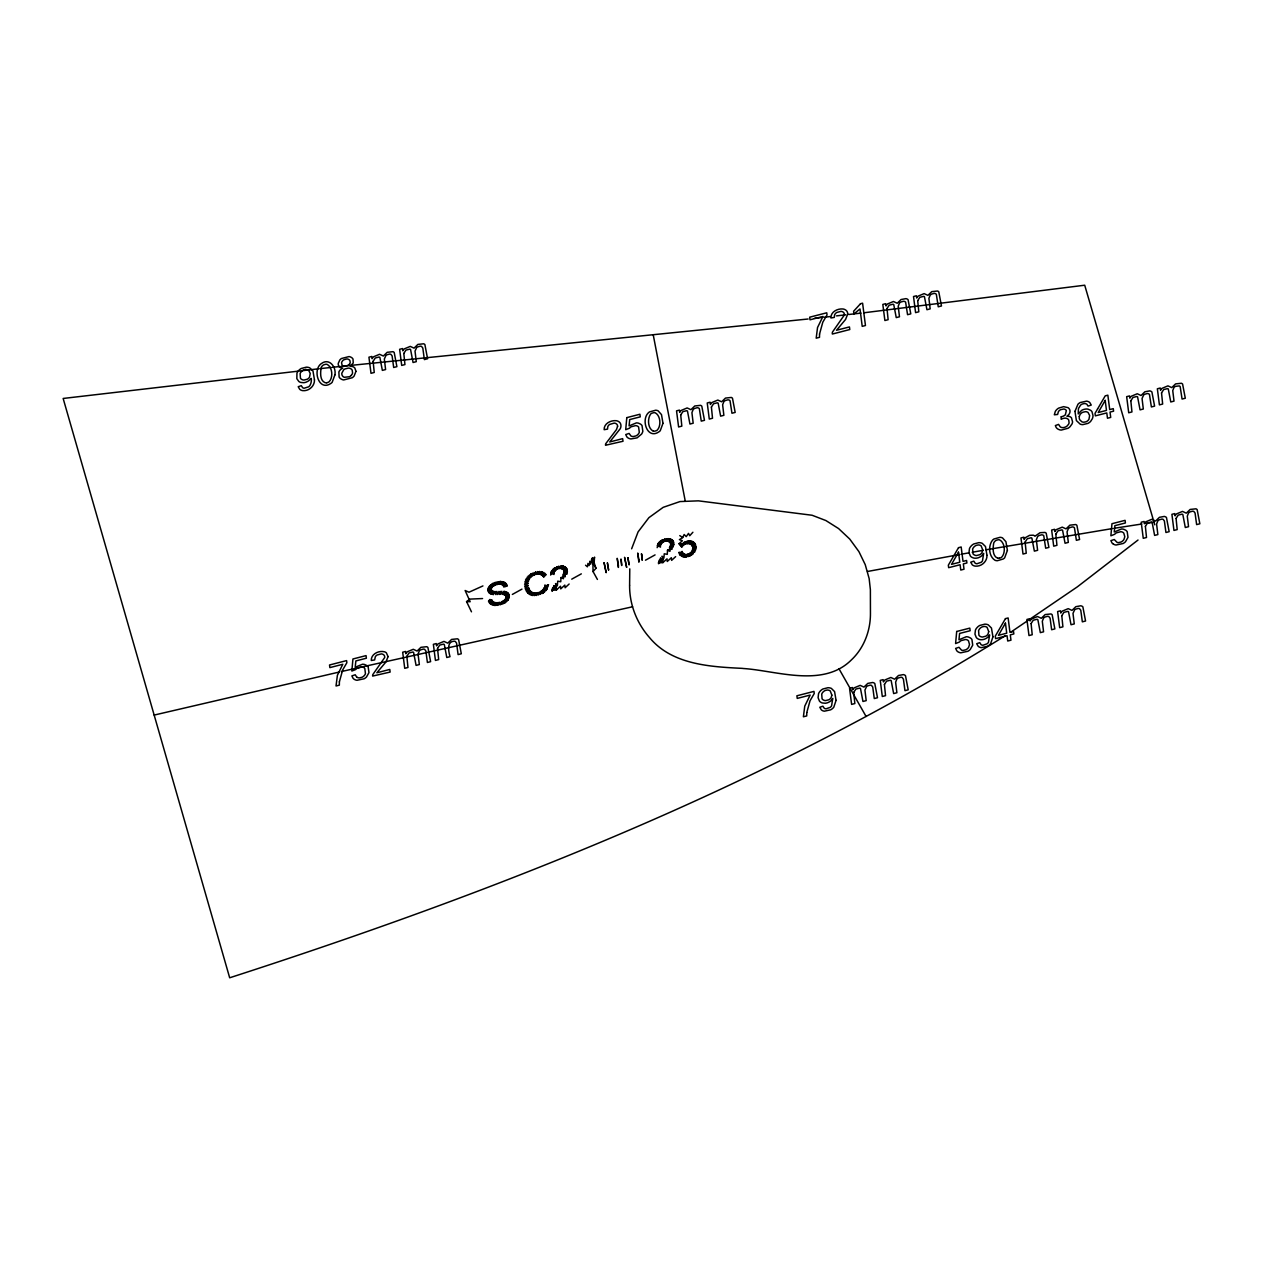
<?xml version="1.0" encoding="UTF-8"?>
<svg xmlns="http://www.w3.org/2000/svg" width="1263" height="1263" viewBox="0 0 1263 1263"><rect width="100%" height="100%" fill="white"/><g stroke="black" fill="none" stroke-linecap="round" stroke-linejoin="round"><path stroke-width="1.5" d="M629.606 585.322C629.4 604.409 636.884 623.291 649.498 637.547C671.805 664.638 709.964 666.785 742.186 668.364L743.512 668.522C776.429 670.637 823.16 688.272 851.515 659.791C864.066 647.951 870.554 630.553 870.444 613.439L870.381 589.663L869.149 578.565L865.234 564.656L858.951 551.678L849.746 539.064L838.585 528.566L825.876 520.545L812.109 515.257L698.407 500.843L679.983 501.569L663.201 507.331L648.898 517.672L638.083 531.897L631.626 548.805M629.606 585.195L629.779 568.839M551.994 590.137L556.399 589.995L556.194 587.342L553.715 587.974L552.042 591.116L553.904 589.395L553.92 585.622L556.715 586.442L555.515 583.585L557.378 585.511L557.741 581.154L560.756 581.754L560.993 577.57L565.256 576.544L563.298 566.187L560.267 567.182L558.357 566.424L557.472 569.06L556.588 566.992L556.509 569.55L555.041 567.703L550.621 575.06M658.497 562.745L662.901 562.603L662.712 559.951L660.233 560.583L658.544 563.724L660.407 562.019L660.438 558.23L663.233 559.051L662.033 556.194L663.896 558.12L664.243 553.778L667.274 554.362L667.511 550.179L671.758 549.152L669.8 538.796L666.769 539.79L664.875 539.033L663.991 541.685L663.091 539.601L663.012 542.159L661.544 540.327L657.123 547.668M563.298 566.187L563.503 569.881L565.271 570.308L566.503 568.224M669.8 538.796L670.006 542.49L671.774 542.916L673.021 540.832M688.619 543.611L688.524 540.927M508.389 593.326L503.984 594.605L504.126 591.337L502.485 594.384L501.79 591.258L500.732 594.368L500.116 591.321L499.359 594.415L498.096 591.431L497.654 594.51L496.122 591.51L490.612 593.91L491.749 590.516M488.465 601.204L489.839 599.609L492.049 600.478L489.444 603.019L492.444 601.046L490.17 603.777L492.902 601.52L492.002 604.898L493.454 601.898L493.091 605.245L494.117 602.214L494.307 605.451L495.791 602.562L495.633 605.498L496.754 602.625L497.101 605.403L497.764 602.577L498.696 605.166L498.822 602.435L500.416 604.788L499.911 602.183L501.79 604.377L501.774 601.583L503.069 603.872L502.611 601.204L504.269 603.288L503.384 600.778L505.389 602.609L504.632 599.846L506.384 601.851L505.105 599.341L507.252 601.046L505.484 598.82L507.963 600.193L506.258 591.842L505.026 595.078M502.911 581.675L501.727 584.485L503.779 583.632L506.684 584.374L505.626 586.664L503.4 585.858L502.911 581.675L503.969 587.2M506.179 583.617L502.5 584.911L500.59 581.454L499.706 584.169L499.311 581.517L498.427 584.295L497.954 581.722L496.991 584.595L495.222 582.417L494.086 584.138L490.802 584.722L491.56 588.116L489.981 585.464L491.939 587.437L488.355 587.974L488.813 592.552L492.965 591.305L493.438 592.221L493.296 594.541L492.365 591.052L491.449 594.21M692.266 541.432L693.324 553.604L691.461 551.805L695.329 550.684M532.212 595.457L532.323 592.284L528.897 594.099L532.055 594.21L534.486 592.821L534.675 595.599L535.623 592.852L536.554 595.394L537.991 592.521L538.591 594.968L539.38 592.079L540.564 594.336L540.643 591.463L542.332 593.515L541.227 591.116L543.153 593.026L543.201 589.316L547.005 589.111M507.284 586.127L505.847 585.59L505.547 582.953L502.832 585.179M496.122 591.51L495.917 594.573L493.391 591.4L492.381 594.431L491.339 593.768L489.302 586.253L490.644 587.011L488.023 590.547L490.975 592.142L489.902 593.531M691.319 544.716L689.33 540.88L687.514 543.627L686.851 541.227L686.298 543.864L685.572 541.638L685.541 544.085L684.341 542.222L684.167 544.748L683.172 542.979L683.551 545.19L679.052 543.674L681.767 547.242M503.195 584.69L503.384 585.511L505.484 583.964M687.514 543.627L687.704 541.038L690.545 544.164L694.603 543.043L696.039 547.81L690.956 555.388L689.803 553.383L691.824 554.867M536.554 595.394L536.791 592.757M691.919 545.458L695.645 544.842L692.282 550.305L692.613 554.283L691.445 554.425L690.261 553.052L694.555 552.073L693.561 542.127L689.14 543.674L688.682 541.906L690.845 541.006L690.545 544.164M681.294 556.067L682.462 552.326L678.705 552.531L680.852 552.736L681.894 556.367L683.867 553.92L682.525 556.62L682.083 551.41L679.841 554.852M544.985 584.88L545.537 586.143L548.126 586.6L546.832 587.579L545.3 587.658L544.7 586.316L548.568 584.722L547.068 586.079L546.5 589.868L543.595 588.779M684.657 556.967L684.625 554.268M500.274 584.185L500.59 581.454L500.795 584.232L504.774 582.401L503.779 583.632M687.972 556.557L687.688 554.315L685.777 555.152L683.914 554.157L685.43 556.967L686.74 554.489L687.972 556.557L688.256 554.141L689.045 556.241L688.809 553.92L690.04 555.846L689.803 553.383M679.162 553.794L683.22 553.399L683.914 556.92L685.856 554.504L686.251 556.888L685.43 554.473M560.993 577.57L563.472 578.754L562.951 574.949L566.771 574.034L564.04 572.092L566.566 571.444L567.261 572.565L563.866 572.976L566.819 568.713L562.982 569.329L563.961 566.392M667.511 550.179L669.99 551.363L669.453 547.574L673.274 546.642L670.558 544.7L673.068 544.053L673.763 545.174L670.369 545.584L673.337 541.338L669.501 541.953L670.479 539.001M545.537 586.143L544.653 591.905L542.285 590.295M683.457 555.01L683.204 556.794L687.688 554.315M554.694 571.255L552.578 569.613L553.983 574.491L550.857 572.786L554.694 571.255L554.331 568.129M661.212 543.864L659.081 542.222L660.486 547.1L657.376 545.395L661.212 543.864L660.849 540.738M562.572 566.061L561.924 568.729L561.009 565.998L561.498 568.603M669.09 538.669L668.427 541.338L667.527 538.622L668.016 541.211M509.131 594.762L505.674 595.789L507.663 593.736L508.831 594.005L506.005 597.241L508.957 598.346L507.821 592.742M530.113 594.794L530.602 591.1L527.808 593.2L531.407 591.779M543.595 577.317L546.137 574.46L542.948 576.323L542.585 571.95L540.011 574.333M691.461 551.805L691.445 554.425M695.013 543.595L693.876 546.453M681.973 552.452C678.294 557.82 683.788 553.636 685.777 555.152M494.307 605.451L494.891 602.435M597.415 579.449L593.057 571.586L592.884 563.203L594.557 557.125L594.115 562.888L589.979 561.372L589.126 565.556L587.958 563.361L587.421 566.834L585.558 565.208M502.137 584.674L502.832 583.064M492.87 586.427L492.854 583.411L495.522 585.022L495.222 582.417M683.63 556.43L684.23 554.11M541.843 571.729L540.943 574.665M494.007 582.875L493.28 586.111L490.802 584.722M693.687 545.032L692.629 548.631L693.119 549.579L695.818 549.263M503.29 594.463L504.126 591.337M562.667 569.108L563.235 567.892L561.814 565.998L560.614 568.476L560.172 566.077L560.141 568.461M669.185 541.716L669.737 540.501L668.332 538.606L667.132 541.085L666.675 538.685L666.643 541.085M682.936 553.083L682.162 553.873L683.536 553.683M565.256 576.544L564.593 566.661L563.787 567.75M671.758 549.152L671.111 539.269L670.29 540.359M691.098 542.758L691.571 541.18L695.36 544.195M492.633 591.195L493.438 592.221M566.771 574.034L566.124 567.766L563.851 570.529L567.261 569.85M673.274 546.642L672.642 540.375L670.353 543.137L673.763 542.474M503.905 581.975L502.5 584.911M688.082 543.595L688.682 541.906M527.808 593.2L529.923 590.247L526.86 592.094L529.339 589.253L526.071 590.831L528.881 588.148L524.998 588.037L528.297 585.543L524.587 584.785L528.234 583.332L524.982 581.548L528.581 581.059L525.503 580.017L528.944 579.954L526.213 578.58L529.481 578.912L527.129 577.254L530.176 577.933L528.202 576.039L531.028 577.033L529.481 574.949L531.518 576.607L530.902 573.97L533.207 575.518L532.402 573.149L534.502 574.949L535.701 571.95L537.233 574.239L537.628 571.571L538.417 574.144L539.412 571.444L539.49 574.223L543.943 572.565L542.206 575.518M493.296 594.541L494.559 591.51L492.681 592.473L492.144 590.895L488.181 591.273M503.984 594.605L505.263 591.542L505.389 595.41L509.321 595.615L505.926 597.762M565.177 566.976L562.303 568.903L562.667 568.034M671.679 539.601L668.822 541.511L669.185 540.643M690.103 540.911L690.103 543.943M558.578 568.713L558.357 566.424L559.635 568.508L560.267 567.182M665.08 541.322L664.875 539.033L666.154 541.117L666.769 539.79M682.999 545.663L682.052 543.895L682.099 546.69L679.052 543.674L682.383 540.722L679.415 539.633L682.699 537.564L684.151 534.486L686.219 536.649L688.524 533.365L689.724 535.749L692.898 532.244M565.271 570.308L564.34 572.013M671.774 542.916L670.842 544.621M506.131 594.241L507.11 592.236L507.663 593.736M563.266 569.597L565.682 567.355L560.914 567.75M669.769 542.206L672.2 539.964L667.417 540.359M534.486 592.821L532.986 595.552L530.76 592.773M690.956 544.416L692.945 541.748M686.425 555.72L686.883 554.867M490.249 588.89L493.328 584.39L492.854 583.411M493.612 593.042L494.196 591.968M503.384 585.511L503.953 584.453M686.251 556.888L686.977 555.578M694.113 542.553L692.156 545.884M539.49 574.223L541.053 571.571L542.853 574.286L545.127 573.402L542.948 576.323M564.151 570.592L565.445 571.729M670.653 543.201L671.963 544.337M696.039 547.81L692.329 546.358L692.392 543.895M491.023 604.409L492.902 601.52M540.485 574.476L541.559 572.834L541.385 574.902L542.853 574.286M681.041 554.157L680.268 555.31L679.747 553.02M488.434 591.952L491.339 589.142L490.833 587.816L491.433 588.447L487.992 589.695M501.285 584.343L501.79 581.501M533.365 592.631L531.47 595.283L530.523 594.273M551.994 590.626L552.468 588.274L553.715 587.974L552.847 587.406M658.497 563.235L658.97 560.898L660.233 560.583L659.365 560.03M593.057 571.586L595.978 568.287L592.473 557.662L592.884 563.203L595.978 568.287M351.146 375.49L351.809 374.685A5.115 4.057 -27.4 0 0 352.566 372.917L352.203 370.185A5.21 4.136 -27.4 0 0 351.035 368.891L350.183 368.449A5.352 4.247 -27.4 0 0 348.225 368.117L344.988 368.954A5.099 4.042 -27.4 0 0 343.662 369.838L341.815 373.232A6.426 5.099 -27.4 0 0 341.957 374.748A5.999 4.752 -27.4 0 0 342.431 375.79L342.794 376.263A4.815 3.821 -27.4 0 0 344.31 377.29L349.425 376.737A5.115 4.057 -27.4 0 0 351.193 375.427M567.071 569.266L563.772 576.575L563.487 573.923L564.514 573.434M673.574 541.874L670.274 549.184L670.006 546.547L671.032 546.042M559.635 568.508L562.493 566.613L562.982 569.329M666.154 541.117L668.995 539.222L669.501 541.953M491.339 593.768L492.681 592.473M491.939 590.721L491.733 591.905M569.139 584.011L565.114 587.753L564.829 585.116L560.756 588.874L560.519 586.221L556.399 589.995M675.642 556.62L671.632 560.362L671.332 557.725L667.259 561.482L667.022 558.846L662.901 562.603M489.081 591.005L491.418 589.774L488.102 588.842M546.595 589.095L546.832 587.579L543.279 590.737L541.78 590.721L543.153 593.026M553.904 589.395L556.194 587.342L553.92 585.622M660.407 562.019L662.712 559.951L660.438 558.23M542.774 589.821L545.948 590.595L543.943 588.211L547.068 586.079M1138.026 540.027L1077.339 586.853L1010.81 632.163M504.805 594.936L506.321 595.047M503.4 585.858L507.047 585.211M471.478 611.829L466.568 601.614L469.852 599.104L482.561 598.551M1004.874 635.968C764.494 786.312 498.617 890.81 229.677 977.783L63.15 398.461L319.255 368.717M694.413 550.715L695.613 549.989L694.24 549.294M505.879 596.231L509.242 597.415M489.302 593.073L490.975 592.142M348.035 365.417L344.594 366.302A4.152 3.284 -27.4 0 1 343.11 365.907L342.794 365.717A4.026 3.205 -27.4 0 1 342.068 364.991L341.563 362.939A3.836 3.047 -27.4 0 1 341.847 361.928L342.778 360.602A4.199 3.331 -27.4 0 1 343.773 359.813L346.757 358.945A4.215 3.347 -27.4 0 1 347.925 359.087L349.251 359.766A4.057 3.221 -27.4 0 1 349.883 360.571L350.214 362.292A3.963 3.142 -27.4 0 1 349.772 363.665A4.468 3.536 -27.4 0 1 349.03 364.628M512.352 594.431L521.951 589.126M571.729 579.164L581.327 573.86M645.472 560.204L655.071 554.899M490.612 590.516L491.544 591.084L490.612 590.516L491.496 590.042M492.049 600.478L488.876 602.167L489.839 599.609L491.733 599.814M508.389 597.004L509.352 596.515M488.355 587.974L495.522 585.022M550.715 573.513L553.999 572.992L551.694 570.781L555.673 570.134L554.694 568.603L553.699 568.587L554.11 572.534L552.831 572.028M657.234 546.121L660.517 545.616L658.212 543.406L662.191 542.758L661.212 541.227L660.202 541.196L660.612 545.142L659.333 544.637M482.94 585.921L468.968 592.221L465.131 590.5L470.183 601.725L466.568 601.614M504.569 594.81L505.374 594.478M525.455 589.489L528.881 588.148M567.419 571.16L566.566 571.444L567.371 571.855M673.921 543.769L673.068 544.053L673.889 544.464M505.847 585.59L503.621 586.269M524.698 586.49L528.297 585.543M593.752 560.03L591.51 559.414L591.952 562.888L592.063 558.514M692.756 546.737L695.976 546.311M692.945 548.158L694.05 547.874M154.165 715.079L339.431 671.995M491.354 589.489L490.423 589.695L491.37 588.795M341.342 671.553L632.574 606.777M326.691 382.752L327.78 382.468A4.184 3.331 -27.4 0 0 329.233 381.647C333.258 377.369 332.501 367.012 327.022 364.36A4.278 3.394 -27.4 0 0 325.444 364.328L323.833 364.802A4.105 3.252 -27.4 0 0 322.523 365.686L322.16 366.065A5.273 4.184 -27.4 0 0 321.197 367.612C320.407 372.301 319.681 380.542 325.128 382.705A4.184 3.331 -27.4 0 0 326.801 382.721M999.191 558.214L1000.296 557.946A4.184 3.315 -27.4 0 0 1001.748 557.125C1005.774 552.831 1005.001 542.49 999.522 539.838A4.278 3.394 -27.4 0 0 997.944 539.806L996.333 540.28A4.105 3.268 -27.4 0 0 995.023 541.164L994.66 541.543A5.273 4.184 -27.4 0 0 993.713 543.09C992.907 547.779 992.181 556.02 997.644 558.183M867.492 571.476L959.864 554.473M972.194 552.263L982.898 550.368M961.411 554.189L969.116 552.815M985.961 549.815L1112.498 528.55M1113.919 528.329L1141.736 524.019M1145.841 523.387L1154.003 522.172M305.535 369.506L303.988 369.838A4.847 3.852 -27.4 0 0 302.536 370.564L300.941 372.127A6.094 4.831 -27.4 0 0 300.12 373.611L300.452 378.221A5.431 4.31 -27.4 0 0 301.794 379.453L302.678 379.831A5.052 4.01 -27.4 0 0 304.115 380.037L307.272 379.232A4.799 3.805 -27.4 0 0 308.551 378.316A5.305 4.215 -27.4 0 0 309.546 377.1L310.224 373.485L308.661 370.406A5.841 4.626 -27.4 0 0 307.398 369.727L306.956 369.601A4.847 3.852 -27.4 0 0 305.425 369.522M860.987 313.113L848.799 314.487M864.018 312.766L1084.712 285.217L1154.777 524.824M836.469 315.876L845.736 314.834M823.965 317.266L830.233 316.571M808.115 319.002L341.594 366.333M814.477 318.308L820.824 317.613M320.581 368.575L331.08 367.454M332.39 367.312L340.268 366.475M659.523 546.074L660.454 546.09M553.02 573.449L553.952 573.481M544.242 587.611L545.3 587.658M524.682 583.143L528.234 583.332M488.749 587.106L489.886 587.248M653.224 431.093C647.698 428.473 647.366 418.606 650.603 414.075A4.121 3.268 -27.4 0 1 651.913 413.206L653.524 412.717A4.294 3.394 -27.4 0 1 655.102 412.748C660.581 415.401 661.354 425.757 657.328 430.036A4.184 3.331 -27.4 0 1 655.876 430.857L654.771 431.141A4.184 3.331 -27.4 0 1 653.318 431.078M657.581 544.7L658.402 546.358M551.078 572.092L551.899 573.734M491.402 586.758L492.207 587.09M493.328 584.39L494.291 585.543L494.086 584.138M1113.477 544.164L1114.061 544.464A7.925 6.283 -27.4 0 0 1116.097 545.016L1123.139 543.5A8.273 6.552 -27.4 0 0 1125.507 541.716L1128.001 537.375L1127.196 531.691A8.178 6.489 -27.4 0 0 1125.743 530.223L1123.754 529.292A7.973 6.331 -27.4 0 0 1121.512 528.976L1114.234 532.007L1114.882 525.661L1125.412 522.961L1125.08 520.34L1111.961 523.719L1110.872 535.796L1114.692 534.265A6.126 4.863 -27.4 0 1 1116.35 532.86L1120.802 531.707A5.273 4.184 -27.4 0 1 1122.286 532.055A5.462 4.326 -27.4 0 1 1123.139 532.528A5.273 4.184 -27.4 0 1 1123.786 533.144L1124.796 536.743L1123.975 539.427A6.283 4.989 -27.4 0 1 1122.87 540.785L1122.444 541.148A5.21 4.136 -27.4 0 1 1120.991 542.032L1118.481 542.616A4.799 3.805 -27.4 0 1 1117.202 542.49L1114.266 539.522L1110.887 540.627L1112.024 542.948A7.925 6.283 -27.4 0 0 1113.508 544.179M679.778 535.607L682.699 537.564M692.282 550.305L694.555 552.073M491.781 584.027L492.57 584.643M670.006 546.547L671.206 547.479M563.487 573.923L564.703 574.854M507.963 600.193L505.753 598.299L506.858 597.494L508.531 599.278M667.985 540.217L668.822 541.511M561.467 567.608L562.303 568.903M661.212 541.227L662.586 542.443L661.544 540.327M554.694 568.603L556.083 569.834L555.041 567.703M356.687 677.047L355.235 674.774L351.872 675.894L353.009 678.215A7.925 6.283 -27.4 0 0 354.477 679.447L355.045 679.731A7.925 6.283 -27.4 0 0 357.066 680.283L364.123 678.768A8.257 6.552 -27.4 0 0 366.491 676.984L368.97 672.626L368.18 666.959A8.178 6.489 -27.4 0 0 366.728 665.49L364.723 664.543A7.957 6.315 -27.4 0 0 362.481 664.243L355.203 667.259L355.866 660.928L366.381 658.212L366.049 655.608L352.93 658.986L351.84 671.063L355.677 669.532A6.141 4.878 -27.4 0 1 357.318 668.111L361.771 666.975A5.273 4.184 -27.4 0 1 363.255 667.306A5.462 4.326 -27.4 0 1 364.107 667.78A5.336 4.231 -27.4 0 1 364.802 668.427L365.449 673.668A5.999 4.768 -27.4 0 1 364.612 675.168L363.839 676.037A5.241 4.152 -27.4 0 1 361.96 677.3L359.45 677.884A4.831 3.836 -27.4 0 1 356.734 677.063M661.828 543.09L661.496 543.469M555.31 570.481L554.978 570.86M504.063 600.32L505.389 602.609M839.011 668.822L866.086 716.468M659.618 541.685L660.281 542.932M553.115 569.076L553.762 570.323M530.902 573.97L532.039 576.212M691.287 544.179L691.635 545.063M657.865 544.037L658.228 544.921L658.212 543.406M551.363 571.429L551.71 572.313L551.694 570.781M543.279 590.737L543.927 592.489M689.314 553.683L690.04 555.846M589.979 561.372L590.721 564.166M684.341 542.222L684.83 544.385M682.052 543.895L682.509 546.153M534.012 572.486L534.502 574.949M653.255 334.963L685.193 500.827M496.517 582.038L496.991 584.595M663.091 539.601L663.485 541.906M556.588 566.992L556.967 569.297M535.701 571.95L535.954 574.491M999.301 558.199A4.184 3.315 -27.4 0 1 997.754 558.151M349.109 364.533A3.963 3.142 -27.4 0 1 348.146 365.291M339.384 681.831L339.352 685.13L336.021 685.983L337.395 675.31L342.778 664.291L329.864 667.606L329.532 664.985L346.599 660.596L346.867 662.712L342.652 670.006L339.384 681.831M618.396 565.303L618.381 567.434L617.212 558.309L618.396 565.303M638.889 560.046L638.873 562.161L637.704 553.036L638.889 560.046M806.757 712.632L806.725 715.932L803.394 716.784L804.768 706.112L810.151 695.076L797.237 698.407L796.89 695.787L813.972 691.398L814.24 693.513L810.025 700.807L806.757 712.632M819.545 334.032L819.498 337.332L816.182 338.184L817.54 327.512L822.939 316.492L810.009 319.807L809.678 317.187L826.76 312.798L827.028 314.929L822.797 322.207L819.545 334.032M1061.22 416.79L1061.157 419.269L1062.388 418.732A6.473 5.147 -27.4 0 1 1064.488 418.179L1065.009 418.148A5.02 3.978 -27.4 0 1 1066.856 418.463L1067.645 418.874A4.957 3.931 -27.4 0 1 1068.751 420.121L1069.082 422.821A5.368 4.263 -27.4 0 1 1068.577 424.21L1067.219 425.884A5.289 4.199 -27.4 0 1 1065.877 426.815L1065.372 427.052A6.204 4.926 -27.4 0 1 1063.351 427.589L1062.909 427.62A4.72 3.757 -27.4 0 1 1060.194 426.799L1058.568 424.384L1055.363 425.568L1056.136 427.383A8.052 6.394 -27.4 0 0 1057.968 429.104L1059.215 429.673A8.067 6.394 -27.4 0 0 1061.315 430.067L1068.009 428.268A8.715 6.915 -27.4 0 0 1070.077 426.657L1071.987 423.989A7.862 6.236 -27.4 0 0 1072.571 421.874L1071.466 417.8A6.173 4.894 -27.4 0 0 1070.408 416.932A5.968 4.736 -27.4 0 0 1069.098 416.395L1066.919 416.222L1068.403 415.006A5.841 4.642 -27.4 0 0 1069.935 412.227L1070.014 411.501A6.678 5.305 -27.4 0 0 1069.161 408.738A7.104 5.636 -27.4 0 0 1068.04 407.665L1063.62 406.654L1058.694 408.107A7.61 6.031 -27.4 0 0 1055.284 411.501L1054.321 414.801L1057.62 414.453L1058.362 411.738A4.515 3.584 -27.4 0 1 1060.604 409.686L1063.651 409.023A4.168 3.3 -27.4 0 1 1065.119 409.401L1065.435 409.591A3.978 3.158 -27.4 0 1 1066.335 410.57L1065.356 414.817A6.852 5.447 -27.4 0 1 1062.736 416.364L1061.22 416.79M1074.971 411.375L1076.392 420.595L1080.244 424.179A8.304 6.599 -27.4 0 0 1082.786 424.621L1087.869 423.421A7.957 6.315 -27.4 0 0 1090.601 421.432L1092.369 418.685A10.467 8.304 -27.4 0 0 1093 415.559L1092.006 411.77A8.225 6.52 -27.4 0 0 1090.601 410.286L1088.011 409.165A7.42 5.889 -27.4 0 0 1085.801 409.038L1084.238 409.323A7.973 6.331 -27.4 0 0 1081.602 410.412L1078.207 413.917L1078.46 408.549L1080.528 405.17A4.547 3.615 -27.4 0 1 1082.407 403.986L1084.08 403.592A4.342 3.457 -27.4 0 1 1085.77 403.75L1086.164 403.892A3.552 2.826 -27.4 0 1 1086.969 404.413L1088.059 406.102L1091.248 405.06L1089.78 402.55A6.962 5.526 -27.4 0 0 1086.59 401.145L1080.212 402.55A8.052 6.394 -27.4 0 0 1077.939 404.255L1074.971 411.375M355.961 371.338L354.129 376.027A8.178 6.489 -27.4 0 1 352.266 377.732L343.694 379.942A8.162 6.473 -27.4 0 1 341.531 379.263L340.347 378.505A7.736 6.141 -27.4 0 1 339.116 376.974L338.879 371.969A6.378 5.052 -27.4 0 1 340.805 369.38L342.81 368.101L340.221 367.486A5.099 4.057 -27.4 0 1 339.1 366.602L338.437 365.339A7.61 6.047 -27.4 0 1 338.263 363.381L339.826 359.971A7.01 5.557 -27.4 0 1 341.436 358.518L348.998 356.576A7.152 5.668 -27.4 0 1 350.893 357.161L351.935 357.808A6.568 5.21 -27.4 0 1 353.009 359.102L353.245 362.97L350.214 366.191L352.456 366.523A6.647 5.273 -27.4 0 1 354.84 368.038L355.961 371.338M617.591 426.31L616.47 429.578L605.703 443.755A5.983 4.752 -27.4 0 0 605.514 445.255L623.006 441.261L622.659 438.64L609.729 441.971L620.291 428.662A8.73 6.931 -27.4 0 0 620.907 426.484L620.938 425.789A8.32 6.599 -27.4 0 0 620.607 423.894A7.025 5.573 -27.4 0 0 619.217 421.968A7.862 6.236 -27.4 0 0 617.496 421.021A7.389 5.857 -27.4 0 0 616.107 420.69C610.755 420.137 603.84 423.563 604.14 429.688L607.519 429.12L607.787 426.72A4.657 3.694 -27.4 0 1 608.513 425.473A4.768 3.789 -27.4 0 1 609.603 424.447L614.15 423.105A4.736 3.757 -27.4 0 1 615.839 423.531L616.518 423.958A4.405 3.489 -27.4 0 1 617.37 425.157A5.099 4.057 -27.4 0 1 617.591 426.31M388.073 656.602L385.91 661.986L376.848 672.769L389.793 669.453L390.125 672.074L372.632 676.068A5.983 4.752 -27.4 0 1 372.822 674.568L384.694 657.534A5.052 4.01 -27.4 0 0 384.505 655.971A4.405 3.489 -27.4 0 0 383.636 654.771L382.957 654.345A4.752 3.757 -27.4 0 0 381.268 653.902L377.163 654.976A4.784 3.789 -27.4 0 0 375.348 656.681L374.637 659.933L371.275 660.502C370.99 653.918 378.979 650.24 384.615 651.834A7.862 6.236 -27.4 0 1 386.336 652.782L388.073 656.602M847.726 314.077L845.563 319.46L836.516 330.259L849.446 326.928L849.778 329.548L832.349 334.032A6.015 4.768 -27.4 0 1 832.491 332.043L844.347 315.008A5.052 4.01 -27.4 0 0 844.158 313.445L844 313.098A4.373 3.473 -27.4 0 0 843.305 312.245A5.036 3.994 -27.4 0 0 842.626 311.819A4.736 3.757 -27.4 0 0 840.921 311.377L836.816 312.45A4.784 3.789 -27.4 0 0 835.301 313.761A4.673 3.71 -27.4 0 0 834.575 315.008L834.29 317.408L830.928 317.976C830.628 311.85 837.543 308.425 842.895 308.977A7.404 5.873 -27.4 0 1 844.284 309.309A7.846 6.236 -27.4 0 1 845.989 310.256A6.962 5.526 -27.4 0 1 847.141 311.629L847.378 312.182A8.32 6.599 -27.4 0 1 847.726 314.077M334.9 374.922L332.153 382.326A6.757 5.368 -27.4 0 1 330.701 383.542C319.239 391.262 312.971 371.843 320.013 364.707A6.804 5.399 -27.4 0 1 321.481 363.507C329.343 357.666 336.495 367.154 334.9 374.922M662.98 423.31L660.249 430.73A6.789 5.384 -27.4 0 1 658.781 431.93C647.319 439.65 641.051 420.232 648.093 413.096A6.804 5.399 -27.4 0 1 649.561 411.896L655.655 410.222A7.183 5.699 -27.4 0 1 658.102 410.822L661.496 414.611L662.98 423.31M1007.4 550.4L1004.669 557.804A6.789 5.384 -27.4 0 1 1003.201 559.004L997.36 560.709A7.136 5.668 -27.4 0 1 995.07 560.298C988.74 556.478 988.045 545.695 992.529 540.169A6.804 5.399 -27.4 0 1 993.981 538.985L1000.075 537.312A7.183 5.699 -27.4 0 1 1002.522 537.912L1005.916 541.685L1007.4 550.4M373.122 361.329L374.243 372.474L371.006 373.311L368.938 357.192L371.843 356.45L372.127 358.708A7.057 5.605 -27.4 0 1 373.611 356.766L379.547 354.287L383.352 356.024L387.173 352.314L392.982 351.682A4.673 3.71 -27.4 0 1 394.198 352.472L396.898 366.649L393.677 367.486L392.114 355.945L390.883 354.319A3.394 2.7 -27.4 0 0 389.525 354.082L387.078 354.761A4.531 3.6 -27.4 0 0 385.91 355.55L384.331 359.008L385.594 369.554L382.357 370.391L379.879 357.397A2.494 1.973 -27.4 0 0 379.074 357.034L375.285 357.982L373.122 361.329M403.813 353.435L404.934 364.581L401.697 365.417L399.629 349.298L402.534 348.556L402.818 350.814A7.041 5.589 -27.4 0 1 404.318 348.872L410.238 346.394L414.043 348.146L417.864 344.42L423.673 343.789A4.705 3.726 -27.4 0 1 424.889 344.578L427.589 358.755L424.368 359.592L422.805 348.051L421.574 346.425A3.394 2.7 -27.4 0 0 420.216 346.188L417.769 346.867A4.531 3.6 -27.4 0 0 416.601 347.672L415.022 351.13L416.285 361.66L413.048 362.497L410.57 349.504A2.494 1.973 -27.4 0 0 409.765 349.141L405.976 350.088L403.813 353.435M406.844 656.334L407.965 667.48L404.728 668.316L402.676 652.213L405.565 651.455L405.865 653.729A7.057 5.589 -27.4 0 1 407.349 651.771L413.269 649.293L417.074 651.045L420.911 647.319L426.72 646.703A4.673 3.71 -27.4 0 1 427.92 647.493L430.62 661.654L427.399 662.491L425.852 650.95L424.605 649.34A3.394 2.684 -27.4 0 0 423.263 649.103L420.8 649.782A4.547 3.615 -27.4 0 0 419.3 650.887L418.069 654.029L419.332 664.559L416.08 665.396L413.601 652.403A2.494 1.973 -27.4 0 0 412.796 652.04L409.007 653.003L406.844 656.334M437.535 648.44L438.671 659.586L435.435 660.423L433.367 644.319L436.256 643.562L436.556 645.835A7.057 5.589 -27.4 0 1 438.04 643.877L443.96 641.399L447.765 643.151L451.601 639.425L457.411 638.81A4.673 3.71 -27.4 0 1 458.611 639.599L461.311 653.76L458.09 654.597L456.543 643.056L455.311 641.446A3.394 2.684 -27.4 0 0 453.954 641.209C446.297 641.651 448.775 652.15 450.023 656.681L446.786 657.502L444.308 644.509A2.494 1.973 -27.4 0 0 443.487 644.146L439.698 645.109L437.535 648.44M680.71 414.974L681.831 426.136L678.594 426.973L676.542 410.854L679.431 410.112L679.715 412.37A7.041 5.589 -27.4 0 1 681.215 410.428L687.135 407.949L690.94 409.686L694.761 405.976L700.57 405.344A4.673 3.71 -27.4 0 1 701.786 406.133L704.486 420.311L701.265 421.132L699.355 408.707A2.763 2.194 -27.4 0 0 698.471 407.981A3.394 2.7 -27.4 0 0 697.113 407.744L694.666 408.423A4.547 3.6 -27.4 0 0 693.166 409.544L691.919 412.669L693.182 423.216L689.945 424.052L687.467 411.059A2.494 1.973 -27.4 0 0 686.662 410.68L682.873 411.643L680.71 414.974M711.401 407.081L712.521 418.242L709.285 419.079L707.233 402.96L710.122 402.218L710.422 404.476A7.041 5.589 -27.4 0 1 711.906 402.534L717.826 400.055L721.631 401.792L725.467 398.082L731.277 397.45A4.673 3.71 -27.4 0 1 732.477 398.24L735.177 412.417L731.956 413.238L730.046 400.813A2.763 2.194 -27.4 0 0 729.161 400.087A3.394 2.7 -27.4 0 0 727.804 399.85L725.357 400.529A4.547 3.6 -27.4 0 0 723.857 401.65L722.625 404.776L723.873 415.322L720.636 416.159L718.158 403.165A2.494 1.973 -27.4 0 0 717.352 402.802L713.563 403.75L711.401 407.081M853.725 692.392L854.846 703.554L851.609 704.391L849.557 688.272L852.446 687.53L852.73 689.787A7.041 5.589 -27.4 0 1 854.23 687.846L860.15 685.367L863.955 687.104L867.776 683.394L872.591 682.509A4.941 3.915 -27.4 0 1 873.586 682.762A4.673 3.71 -27.4 0 1 874.801 683.551L877.501 697.729L874.28 698.55L872.717 687.025L871.486 685.399A3.394 2.7 -27.4 0 0 870.128 685.162L867.681 685.841A4.531 3.584 -27.4 0 0 866.513 686.63L864.934 690.087L866.197 700.633L862.961 701.47L860.482 688.477A2.479 1.973 -27.4 0 0 859.677 688.114L855.888 689.061L853.725 692.392M887.005 308.535L888.126 319.697L884.889 320.518L882.821 304.415L885.726 303.673L886.01 305.93A7.057 5.589 -27.4 0 1 887.494 303.973L893.43 301.51L897.235 303.246L901.056 299.536L905.871 298.652A4.957 3.931 -27.4 0 1 906.866 298.905A4.673 3.71 -27.4 0 1 908.081 299.694L910.781 313.871L907.56 314.692L905.634 302.267A2.763 2.194 -27.4 0 0 904.766 301.541A3.394 2.7 -27.4 0 0 903.408 301.304L900.961 301.983A4.547 3.615 -27.4 0 0 899.461 303.104L898.214 306.23L899.477 316.776L896.241 317.597L893.762 304.604A2.494 1.973 -27.4 0 0 892.957 304.241L889.168 305.204L887.005 308.535M884.416 684.514L885.537 695.66L882.3 696.497L880.248 680.378L883.137 679.636L883.421 681.894A7.057 5.589 -27.4 0 1 884.921 679.952L890.841 677.473L894.646 679.21L898.482 675.5L903.298 674.616A4.941 3.931 -27.4 0 1 904.276 674.868A4.673 3.71 -27.4 0 1 905.492 675.658L908.192 689.835L904.971 690.672L903.408 679.131L902.177 677.505A3.394 2.7 -27.4 0 0 900.819 677.268L898.372 677.947A4.563 3.615 -27.4 0 0 896.872 679.068L895.625 682.194L896.888 692.74L893.651 693.576L891.173 680.583A2.494 1.973 -27.4 0 0 890.368 680.22L886.579 681.167L884.416 684.514M917.696 300.641L918.817 311.803L915.58 312.624L913.512 296.521L916.417 295.779L916.701 298.036A7.041 5.589 -27.4 0 1 918.201 296.095L924.121 293.616L927.926 295.353L931.747 291.642L937.556 291.011A4.689 3.71 -27.4 0 1 938.772 291.8L941.472 305.978L938.251 306.798L936.341 294.374A2.763 2.194 -27.4 0 0 935.457 293.648A3.394 2.7 -27.4 0 0 934.099 293.411L931.652 294.09A4.547 3.615 -27.4 0 0 930.152 295.21L928.905 298.336L930.168 308.882L926.931 309.719L924.453 296.71A2.494 1.973 -27.4 0 0 923.648 296.347L919.859 297.31L917.696 300.641M1025.13 542.064L1026.251 553.226L1023.014 554.047L1020.962 537.943L1023.851 537.201L1024.135 539.459A7.057 5.589 -27.4 0 1 1025.635 537.517L1029.598 535.338L1033.181 535.196A4.878 3.868 -27.4 0 1 1034.95 536.238L1040.017 532.718L1044.99 532.433A4.673 3.71 -27.4 0 1 1046.206 533.223L1048.906 547.4L1045.685 548.221L1043.775 535.796A2.763 2.194 -27.4 0 0 1042.891 535.07A3.41 2.7 -27.4 0 0 1041.533 534.833L1039.086 535.512A4.547 3.6 -27.4 0 0 1037.586 536.633L1036.339 539.759L1037.602 550.305L1034.365 551.142L1031.887 538.133A2.494 1.973 -27.4 0 0 1031.082 537.77L1027.293 538.733L1025.13 542.064M1031.097 623.575L1032.218 634.736L1028.982 635.557L1026.914 619.454L1029.819 618.712L1030.103 620.97A7.041 5.589 -27.4 0 1 1031.587 619.012L1037.507 616.533L1041.312 618.286L1045.148 614.576L1050.958 613.944A4.689 3.71 -27.4 0 1 1052.158 614.734L1054.858 628.911L1051.637 629.732L1050.09 618.191L1048.858 616.581A3.394 2.7 -27.4 0 0 1047.501 616.344L1045.038 617.023A4.547 3.6 -27.4 0 0 1043.554 618.128L1042.307 621.27L1043.57 631.816L1040.333 632.637L1037.854 619.644A2.479 1.973 -27.4 0 0 1037.049 619.28L1033.245 620.244L1031.097 623.575M1055.821 534.17L1056.942 545.332L1053.705 546.169L1051.653 530.05L1054.542 529.308L1054.842 531.565A7.057 5.589 -27.4 0 1 1056.326 529.623L1062.246 527.145L1066.051 528.881L1069.887 525.171L1075.697 524.54A4.673 3.71 -27.4 0 1 1076.897 525.329L1079.597 539.506L1076.376 540.327L1074.466 527.902A2.763 2.194 -27.4 0 0 1073.582 527.176A3.41 2.7 -27.4 0 0 1072.24 526.939L1069.777 527.618A4.547 3.6 -27.4 0 0 1068.277 528.739L1067.046 531.865L1068.309 542.411L1065.056 543.248L1062.578 530.255A2.479 1.973 -27.4 0 0 1061.773 529.876L1057.984 530.839L1055.821 534.17M1061.788 615.681L1062.909 626.843L1059.673 627.664L1057.605 611.56L1060.51 610.818L1060.794 613.076A7.057 5.589 -27.4 0 1 1062.278 611.118L1068.214 608.655L1072.003 610.392L1075.839 606.682L1080.654 605.798A4.941 3.931 -27.4 0 1 1081.649 606.051A4.673 3.71 -27.4 0 1 1082.865 606.84L1085.564 621.017L1082.344 621.838L1080.781 610.297L1079.549 608.687A3.394 2.7 -27.4 0 0 1078.192 608.45L1075.744 609.129A4.531 3.584 -27.4 0 0 1074.576 609.918L1072.997 613.376L1074.26 623.922L1071.024 624.743L1068.545 611.75A2.479 1.973 -27.4 0 0 1067.74 611.387L1063.951 612.35L1061.788 615.681M1130.827 400.797L1131.948 411.943L1128.712 412.78L1126.659 396.661L1129.548 395.919L1129.848 398.177A7.057 5.589 -27.4 0 1 1131.332 396.235L1137.253 393.756L1141.057 395.508L1144.894 391.783L1149.709 390.899A4.957 3.931 -27.4 0 1 1150.704 391.167A4.673 3.71 -27.4 0 1 1151.903 391.956L1154.603 406.118L1151.382 406.954L1149.472 394.53A2.763 2.194 -27.4 0 0 1148.588 393.803A3.394 2.7 -27.4 0 0 1147.246 393.551L1144.783 394.245A4.531 3.584 -27.4 0 0 1143.631 395.035L1142.052 398.492L1143.315 409.023L1140.063 409.859L1137.584 396.866A2.479 1.973 -27.4 0 0 1136.779 396.503L1132.99 397.466L1130.827 400.797M1145.383 526.339L1146.504 537.485L1143.268 538.322L1141.199 522.219L1144.104 521.477L1144.389 523.735A7.057 5.589 -27.4 0 1 1145.888 521.777L1151.809 519.298L1155.613 521.051L1159.434 517.325L1164.249 516.441A4.941 3.931 -27.4 0 1 1165.244 516.709A4.673 3.71 -27.4 0 1 1166.459 517.498L1169.159 531.676L1165.938 532.497L1164.375 520.956L1163.144 519.346A3.394 2.7 -27.4 0 0 1161.786 519.109L1159.339 519.788A4.563 3.615 -27.4 0 0 1157.839 520.893L1156.592 524.034L1157.855 534.581L1154.619 535.401L1152.14 522.408A2.479 1.973 -27.4 0 0 1151.335 522.045L1147.546 523.008L1145.383 526.339M1161.534 392.904L1162.655 404.049L1159.418 404.886L1157.35 388.783L1160.255 388.025L1160.539 390.299A7.041 5.589 -27.4 0 1 1162.023 388.341L1167.943 385.862L1171.748 387.615L1175.585 383.889L1181.394 383.273A4.673 3.71 -27.4 0 1 1182.594 384.063L1185.294 398.224L1182.073 399.061L1180.163 386.636A2.763 2.194 -27.4 0 0 1179.295 385.91L1175.474 386.352A4.563 3.615 -27.4 0 0 1173.99 387.457L1172.743 390.599L1174.006 401.129L1170.769 401.966L1168.291 388.972A2.494 1.973 -27.4 0 0 1167.486 388.609L1163.681 389.572L1161.534 392.904M1176.074 518.446L1177.195 529.607L1173.959 530.428L1171.906 514.325L1174.795 513.583L1175.079 515.841A7.041 5.589 -27.4 0 1 1176.579 513.883L1182.5 511.404L1186.304 513.157L1190.141 509.447L1195.935 508.815A4.689 3.726 -27.4 0 1 1197.15 509.605L1199.85 523.782L1196.629 524.603L1195.066 513.062L1193.835 511.452A3.41 2.7 -27.4 0 0 1192.477 511.215L1190.03 511.894A4.563 3.615 -27.4 0 0 1188.53 513.015L1187.283 516.141L1188.546 526.687L1185.31 527.508L1182.831 514.515A2.479 1.973 -27.4 0 0 1182.026 514.152L1178.237 515.115L1176.074 518.446M314.471 379.847C314.755 386.052 308.914 391.262 302.836 390.646A6.836 5.415 -27.4 0 1 301.099 390.172A6.741 5.352 -27.4 0 1 299.678 389.241L298.21 386.715L301.304 385.673L302.583 387.615A3.71 2.936 -27.4 0 0 303.152 387.962A3.884 3.079 -27.4 0 0 304.146 388.23L308.661 386.81A5.794 4.594 -27.4 0 0 309.988 385.357L310.824 383.494A16.94 13.435 -27.4 0 0 311.251 378.426L310.161 379.358A8.273 6.568 -27.4 0 1 307.967 381.252L306.183 382.136A8.541 6.773 -27.4 0 1 303.641 382.705L300.752 382.421A8.636 6.852 -27.4 0 1 298.842 381.473L296.837 378.679L296.947 373.201A8.32 6.599 -27.4 0 1 298.163 371.101L299.299 369.87A7.941 6.299 -27.4 0 1 301.368 368.449L306.325 367.17A8.952 7.104 -27.4 0 1 309.767 367.865L312.987 371.054L314.471 379.847M836.059 700.381L833.769 707.248A8.462 6.71 -27.4 0 1 830.612 709.838L824.423 711.18A6.836 5.431 -27.4 0 1 822.687 710.722A6.741 5.352 -27.4 0 1 821.282 709.79L819.813 707.248L822.892 706.206L824.171 708.148A3.694 2.936 -27.4 0 0 824.739 708.511A3.931 3.11 -27.4 0 0 826.097 708.796L830.249 707.359A5.794 4.594 -27.4 0 0 831.575 705.891L832.743 698.423L831.749 699.907A8.257 6.552 -27.4 0 1 829.554 701.802L827.786 702.67A8.541 6.773 -27.4 0 1 825.228 703.254L822.339 702.97A8.667 6.868 -27.4 0 1 821.029 702.402A8.115 6.441 -27.4 0 1 819.434 701.076L818.092 697.697L818.535 693.75A8.336 6.615 -27.4 0 1 819.261 692.329A8.762 6.962 -27.4 0 1 820.903 690.419A7.941 6.299 -27.4 0 1 822.955 688.982L827.912 687.719A8.952 7.104 -27.4 0 1 831.354 688.398L834.575 691.587L836.059 700.381M986.971 555.325C987.271 561.53 981.414 566.724 975.352 566.124A6.836 5.431 -27.4 0 1 973.599 565.65A6.741 5.352 -27.4 0 1 972.194 564.719L970.726 562.193L973.805 561.151L975.083 563.093A3.694 2.936 -27.4 0 0 975.652 563.44A3.931 3.11 -27.4 0 0 977.009 563.74L981.177 562.288A5.794 4.594 -27.4 0 0 982.488 560.835L983.656 553.368L982.661 554.836A8.273 6.552 -27.4 0 1 980.467 556.73L978.699 557.615A8.541 6.773 -27.4 0 1 976.157 558.183A7.483 5.936 -27.4 0 1 973.252 557.899L971.942 557.33A8.099 6.426 -27.4 0 1 970.347 556.004L969.005 552.641L969.447 548.679A8.336 6.615 -27.4 0 1 970.663 546.579L971.815 545.348A7.925 6.299 -27.4 0 1 973.868 543.927L978.841 542.648A8.952 7.089 -27.4 0 1 982.267 543.343L985.487 546.532L986.971 555.325M992.939 636.836L990.634 643.688A8.462 6.71 -27.4 0 1 987.492 646.277L981.304 647.635A6.836 5.431 -27.4 0 1 979.567 647.161A6.741 5.352 -27.4 0 1 978.146 646.23L976.678 643.704L979.756 642.646L981.051 644.604A3.694 2.936 -27.4 0 0 981.619 644.951A3.931 3.11 -27.4 0 0 982.977 645.251L987.129 643.798A5.794 4.594 -27.4 0 0 988.455 642.346L989.624 634.863L988.629 636.347A8.273 6.552 -27.4 0 1 986.419 638.241L984.651 639.125A8.541 6.773 -27.4 0 1 982.109 639.694A7.467 5.92 -27.4 0 1 979.899 639.583L979.204 639.41A8.652 6.868 -27.4 0 1 977.894 638.841A8.115 6.441 -27.4 0 1 976.299 637.515L974.957 634.137L975.415 630.19A8.336 6.615 -27.4 0 1 976.631 628.09L977.767 626.858A7.941 6.299 -27.4 0 1 979.82 625.438L984.793 624.159A8.936 7.089 -27.4 0 1 988.234 624.853L991.455 628.027L992.939 636.836M831.859 695.155L831.133 697.65A5.289 4.199 -27.4 0 1 830.138 698.849A4.799 3.821 -27.4 0 1 828.86 699.765L825.718 700.57A5.052 4.01 -27.4 0 1 824.265 700.365L823.381 699.986A5.431 4.31 -27.4 0 1 822.055 698.755L821.724 694.161A6.11 4.847 -27.4 0 1 822.529 692.661A6.536 5.178 -27.4 0 1 823.287 691.808L824.139 691.098A4.847 3.836 -27.4 0 1 825.576 690.372L827.123 690.04A4.847 3.836 -27.4 0 1 828.496 690.182L829.002 690.277A5.857 4.642 -27.4 0 1 830.249 690.94L831.859 695.155M982.772 550.1L982.046 552.578A5.305 4.199 -27.4 0 1 981.051 553.794A4.799 3.805 -27.4 0 1 979.772 554.694L976.631 555.515A5.052 4.01 -27.4 0 1 975.178 555.31L973.899 554.678A5.399 4.278 -27.4 0 1 972.968 553.699L972.636 549.089A6.094 4.831 -27.4 0 1 973.441 547.605A6.568 5.21 -27.4 0 1 974.199 546.737L975.052 546.042A4.847 3.852 -27.4 0 1 976.488 545.316L978.036 544.985A4.642 3.678 -27.4 0 1 979.457 545.079L979.914 545.206A5.81 4.61 -27.4 0 1 981.162 545.884L982.772 550.1M988.74 631.611L987.998 634.089A5.289 4.199 -27.4 0 1 987.003 635.305A4.799 3.821 -27.4 0 1 985.724 636.205L982.582 637.026A5.052 4.01 -27.4 0 1 981.146 636.805L980.262 636.441A5.431 4.31 -27.4 0 1 978.92 635.21L978.588 630.6A6.11 4.847 -27.4 0 1 979.409 629.116A6.536 5.178 -27.4 0 1 980.151 628.248L981.004 627.553A4.847 3.852 -27.4 0 1 982.456 626.811L983.988 626.48A4.642 3.694 -27.4 0 1 985.424 626.59L985.866 626.716A5.841 4.642 -27.4 0 1 987.113 627.395L988.74 631.611M626.795 417.627L625.706 429.704L629.527 428.173A6.126 4.863 -27.4 0 1 631.184 426.768L635.636 425.615A5.273 4.184 -27.4 0 1 637.12 425.963A5.462 4.326 -27.4 0 1 637.973 426.436A5.273 4.184 -27.4 0 1 638.62 427.052L639.299 432.309A5.999 4.768 -27.4 0 1 638.478 433.825A6.268 4.973 -27.4 0 1 637.704 434.693L637.278 435.072A5.194 4.121 -27.4 0 1 635.826 435.94L633.316 436.524A4.799 3.805 -27.4 0 1 632.037 436.398A5.052 4.01 -27.4 0 1 630.884 435.924L629.1 433.43L625.722 434.551L626.858 436.872A7.767 6.157 -27.4 0 0 628.311 438.072L628.911 438.387A7.925 6.283 -27.4 0 0 630.932 438.924L637.057 437.866L641.572 434.093A9.725 7.704 -27.4 0 0 642.835 431.283L642.03 425.599A8.178 6.489 -27.4 0 0 640.578 424.131L638.589 423.2A7.973 6.331 -27.4 0 0 636.347 422.9L629.069 425.915L629.716 419.569L640.246 416.869L639.915 414.248L626.795 417.627M956.691 631.484L955.586 643.577L959.422 642.03A6.126 4.863 -27.4 0 1 961.064 640.625L965.532 639.488A5.273 4.184 -27.4 0 1 967 639.82A5.462 4.326 -27.4 0 1 967.868 640.294A5.273 4.184 -27.4 0 1 968.516 640.925L969.526 644.525L968.689 647.193A6.283 4.989 -27.4 0 1 967.6 648.551L967.158 648.929A5.21 4.136 -27.4 0 1 965.706 649.814L963.195 650.398A4.831 3.836 -27.4 0 1 961.522 650.145L958.98 647.288L955.617 648.408L956.754 650.729A7.752 6.157 -27.4 0 0 958.191 651.945L958.791 652.245A7.925 6.283 -27.4 0 0 960.811 652.797L967.868 651.282A8.273 6.552 -27.4 0 0 970.237 649.498L972.715 645.14L971.926 639.473A8.178 6.489 -27.4 0 0 970.473 638.004L968.484 637.057A7.973 6.331 -27.4 0 0 966.227 636.757L958.949 639.773L959.612 633.442L970.142 630.726L969.795 628.121L956.691 631.484M1079.281 416.506L1079.249 418.053A7.846 6.236 -27.4 0 0 1079.912 419.995L1081.902 421.81A5.589 4.436 -27.4 0 0 1083.922 422.189L1085.817 421.858A4.563 3.615 -27.4 0 0 1087.585 420.863L1087.964 420.516A5.873 4.657 -27.4 0 0 1088.959 419.253L1089.653 415.543L1088.122 412.543A5.399 4.278 -27.4 0 0 1086.89 411.896A4.815 3.821 -27.4 0 0 1085.47 411.675L1082.849 412.243A5.084 4.026 -27.4 0 0 1081.065 413.396A5.826 4.626 -27.4 0 0 1080.023 414.611L1079.281 416.506M860.513 303.72L853.599 311.266L853.93 313.903L859.992 308.946L862.219 326.359L865.455 325.522L862.597 303.183L860.513 303.72M958.506 552.199L951.528 564.356L959.785 562.224L958.506 552.199M1105.188 400.387L1098.21 412.543L1106.467 410.412L1105.188 400.387M1005.443 623.164L998.465 635.321L1006.722 633.205L1005.443 623.164M958.538 547.668L948.339 565.177L948.655 567.671L960.101 564.735L960.78 570.055L964.016 569.218L963.337 563.898L966.905 562.982L966.59 560.472L963.022 561.388L961.175 546.99L958.538 547.668M1097.579 408.975L1095.021 413.364L1095.353 415.859L1106.783 412.922L1107.477 418.242L1110.714 417.406L1110.019 412.085L1113.587 411.17L1113.271 408.659L1109.703 409.575L1107.856 395.177L1105.22 395.856L1097.579 408.975M1005.474 618.633L995.276 636.142L995.607 638.636L1007.053 635.699L1007.732 641.02L1010.968 640.199L1010.289 634.863L1013.842 633.947L1013.526 631.453L1009.958 632.368L1008.127 617.954L1005.474 618.633M626.637 567.292L624.585 557.457L626.637 567.292M606.145 572.549L604.093 562.73L606.145 572.549M629.085 564.687L627.9 557.678L629.085 564.687M608.592 569.96L607.408 562.951L608.592 569.96M641.762 555.104L641.462 553.731L642.204 560.251L641.762 555.104M621.27 560.362L620.97 559.004L621.712 565.524L621.27 560.362"/></g></svg>
